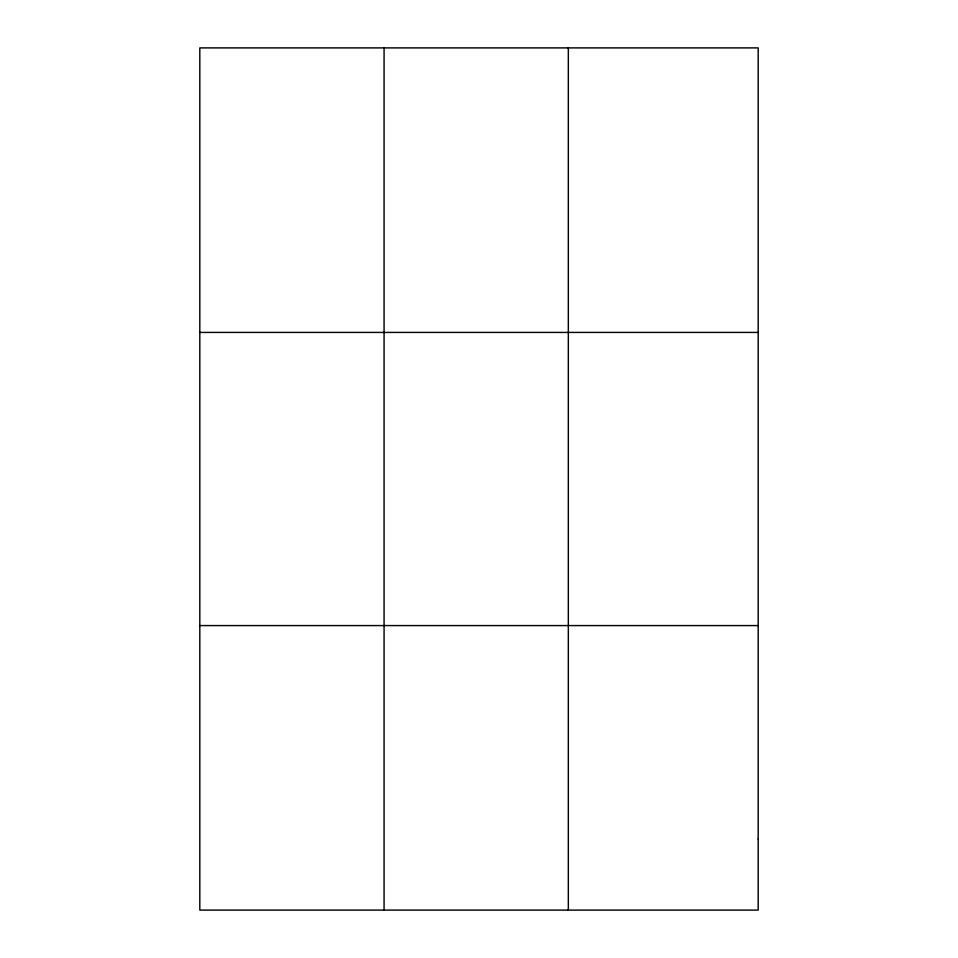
<?xml version="1.0" encoding="UTF-8"?>
<svg xmlns="http://www.w3.org/2000/svg" width="958" height="958" viewBox="0 0 958 958"><rect width="100%" height="100%" fill="white"/><g stroke="black" fill="none" stroke-linecap="round" stroke-linejoin="round"><path stroke-width="1.44" d="M384.074 910.1L384.074 47.9M568.334 910.1L568.334 47.9M199.815 332.426L758.185 332.426M199.815 625.574L758.185 625.574M758.185 838.969L758.185 910.1L199.815 910.1L199.815 47.9L758.185 47.9L758.185 838.969"/></g></svg>
